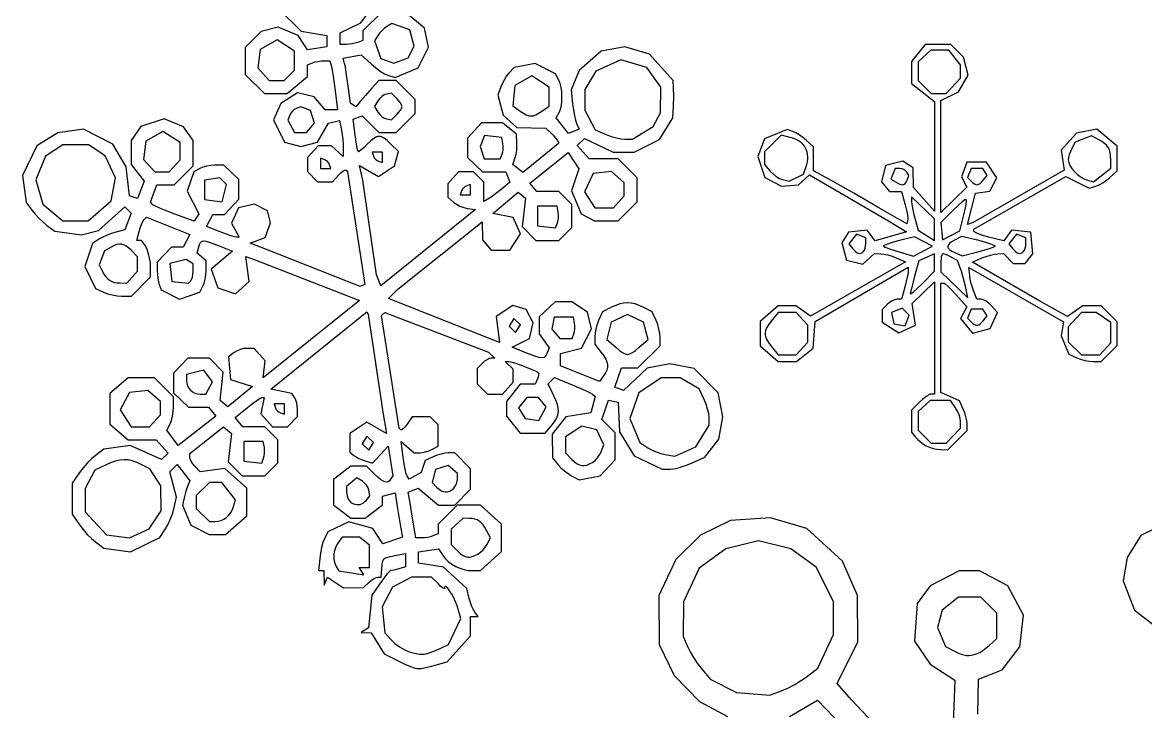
# Model space of a CAD drawing. Extents: x 0.34 to 4.42, y 1.82 to 5.69.
# Drawn here: x 0.337 to 2.184, y 3.561 to 4.694 of the extents above; entities that cross this region are included whole.
import ezdxf

# ---------------------------------------------------------------- set-up
doc = ezdxf.new("R2010")
doc.units = 0
doc.layers.add('LAYER_1', color=18, linetype='CONTINUOUS')

msp = doc.modelspace()

# ---------------------------------------------------------------- linework, layer by layer
at = {"layer": 'LAYER_1'}
for points in [[(0.7584, 4.7161), (0.7952, 4.6793), (0.8379, 4.6725), (0.8379, 4.6536), (0.8057, 4.6488), (0.7904, 4.6722), (0.7575, 4.6858), (0.7295, 4.6788), (0.7036, 4.6528), (0.7036, 4.6085), (0.735, 4.5771), (0.7726, 4.5771), (0.8057, 4.605), (0.8057, 4.6243), (0.8142, 4.6276), (0.8182, 4.6289), (0.8231, 4.6299), (0.8281, 4.6306), (0.8326, 4.6309), (0.8425, 4.6309), (0.8453, 4.6215), (0.8466, 4.6154), (0.8483, 4.6057), (0.8516, 4.5812), (0.8552, 4.5503), (0.8349, 4.5503), (0.8168, 4.5715), (0.7895, 4.5783), (0.7622, 4.5605), (0.7501, 4.5339), (0.7678, 4.4969), (0.7949, 4.49), (0.8225, 4.497), (0.8404, 4.5282), (0.8583, 4.5329), (0.8615, 4.5168), (0.8628, 4.5094), (0.8638, 4.5014), (0.8645, 4.4936), (0.8647, 4.487), (0.8647, 4.4734), (0.8451, 4.4912), (0.8234, 4.4912), (0.8057, 4.4716), (0.8057, 4.449), (0.8225, 4.4321), (0.847, 4.4321), (0.8567, 4.4429), (0.8607, 4.4469), (0.8644, 4.4497), (0.8674, 4.4512), (0.8684, 4.4513), (0.8692, 4.451), (0.8719, 4.4483), (0.9003, 4.2629), (0.8922, 4.2596), (0.7385, 4.3204), (0.7117, 4.3312), (0.7361, 4.3406), (0.745, 4.3646), (0.7399, 4.3841), (0.7187, 4.3954), (0.6925, 4.3889), (0.681, 4.3637), (0.6932, 4.3408), (0.6892, 4.3408), (0.6858, 4.3415), (0.6797, 4.3434), (0.6623, 4.3495), (0.6395, 4.3583), (0.6503, 4.3784), (0.6695, 4.3784), (0.6929, 4.4033), (0.6929, 4.4356), (0.668, 4.459), (0.6532, 4.459), (0.6467, 4.4586), (0.6399, 4.4574), (0.6336, 4.4558), (0.6286, 4.4537), (0.6188, 4.4485), (0.6077, 4.4167), (0.6269, 4.3792), (0.6194, 4.3672), (0.5877, 4.3788), (0.575, 4.3837), (0.564, 4.3882), (0.5558, 4.3919), (0.5517, 4.3943), (0.5475, 4.3982), (0.5583, 4.4268), (0.5863, 4.4268), (0.6177, 4.4582), (0.6177, 4.4996), (0.602, 4.522), (0.57, 4.5352), (0.5318, 4.5226), (0.5156, 4.4996), (0.5156, 4.4604), (0.5372, 4.433), (0.5263, 4.4044), (0.5129, 4.4088), (0.5074, 4.4564), (0.4858, 4.4939), (0.4377, 4.5187), (0.3953, 4.5122), (0.3606, 4.4908), (0.3371, 4.4421), (0.343, 4.3981), (0.3531, 4.3846), (0.3581, 4.3785), (0.3642, 4.372), (0.3707, 4.3659), (0.3768, 4.3609), (0.3903, 4.3508), (0.4344, 4.3449), (0.4622, 4.3518), (0.5054, 4.3908), (0.516, 4.3802), (0.5057, 4.3529), (0.4905, 4.3492), (0.4837, 4.3472), (0.4764, 4.3444), (0.4694, 4.3412), (0.4637, 4.338), (0.4521, 4.3305), (0.4397, 4.2929), (0.4571, 4.2564), (0.4705, 4.2503), (0.477, 4.2479), (0.4847, 4.2459), (0.4928, 4.2446), (0.5002, 4.2441), (0.5165, 4.2441), (0.5479, 4.2755), (0.5479, 4.2918), (0.5474, 4.2991), (0.5462, 4.3065), (0.5443, 4.3138), (0.5419, 4.3206), (0.5392, 4.3266), (0.5362, 4.3313), (0.5347, 4.333), (0.5332, 4.3343), (0.5317, 4.3352), (0.5303, 4.3354), (0.5252, 4.3354), (0.5289, 4.3502), (0.5306, 4.3563), (0.5327, 4.3619), (0.5348, 4.3665), (0.5367, 4.3693), (0.5409, 4.3736), (0.6121, 4.3451), (0.6012, 4.3247), (0.582, 4.3247), (0.5586, 4.2998), (0.5586, 4.2859), (0.5589, 4.2797), (0.5596, 4.2734), (0.5606, 4.2677), (0.5619, 4.2632), (0.5653, 4.2545), (0.5952, 4.239), (0.6286, 4.2506), (0.6339, 4.2605), (0.6359, 4.2655), (0.6376, 4.272), (0.6387, 4.2792), (0.6392, 4.2861), (0.6392, 4.3019), (0.6242, 4.3144), (0.6269, 4.3249), (0.6282, 4.3291), (0.6297, 4.3321), (0.6307, 4.3332), (0.6318, 4.334), (0.6331, 4.3345), (0.6347, 4.3348), (0.6387, 4.3344), (0.6442, 4.3329), (0.6608, 4.3267), (0.6827, 4.3179), (0.6474, 4.2884), (0.6582, 4.2578), (0.6872, 4.2476), (0.71, 4.2683), (0.7045, 4.3094), (0.7224, 4.3027), (0.8915, 4.2368), (0.8889, 4.2345), (0.7332, 4.1096), (0.7364, 4.1379), (0.7181, 4.1582), (0.7065, 4.1582), (0.7013, 4.1577), (0.6955, 4.1562), (0.69, 4.154), (0.6854, 4.1513), (0.6759, 4.1443), (0.6794, 4.1072), (0.7155, 4.0955), (0.6747, 4.0619), (0.662, 4.0725), (0.6673, 4.1193), (0.6445, 4.1421), (0.6088, 4.1421), (0.5854, 4.1172), (0.5854, 4.0849), (0.6103, 4.0615), (0.6432, 4.0615), (0.6553, 4.047), (0.5934, 3.9984), (0.5743, 4.0238), (0.5799, 4.0343), (0.582, 4.0397), (0.5838, 4.0466), (0.585, 4.0542), (0.5854, 4.0616), (0.5854, 4.0785), (0.554, 4.1099), (0.5109, 4.1099), (0.4807, 4.0839), (0.4807, 4.0337), (0.5109, 4.0078), (0.5569, 4.0078), (0.5766, 3.9861), (0.5659, 3.9753), (0.514, 3.9983), (0.4709, 3.9925), (0.457, 3.9822), (0.4507, 3.9768), (0.4436, 3.9697), (0.4368, 3.9619), (0.431, 3.9542), (0.4189, 3.9364), (0.4189, 3.8859), (0.431, 3.8681), (0.4368, 3.8604), (0.4436, 3.8525), (0.4507, 3.8455), (0.457, 3.8401), (0.4709, 3.8298), (0.5149, 3.8239), (0.5631, 3.8472), (0.5724, 3.8614), (0.5763, 3.8684), (0.5802, 3.877), (0.5836, 3.8862), (0.586, 3.8947), (0.5904, 3.9138), (0.5793, 3.9555), (0.5914, 3.9675), (0.6121, 3.9407), (0.6088, 3.9326), (0.6057, 3.9234), (0.6029, 3.9124), (0.6003, 3.9003), (0.6138, 3.8677), (0.644, 3.8521), (0.6712, 3.8521), (0.7061, 3.8832), (0.7061, 3.9283), (0.6699, 3.9607), (0.6291, 3.9552), (0.6207, 3.9645), (0.6174, 3.9685), (0.6148, 3.9727), (0.613, 3.9766), (0.6123, 3.9796), (0.6123, 3.9854), (0.6675, 4.0294), (0.6808, 4.0184), (0.6755, 3.9715), (0.6982, 3.9487), (0.7358, 3.9487), (0.7573, 3.9702), (0.7573, 4.0078), (0.7358, 4.0293), (0.6996, 4.0293), (0.6871, 4.0443), (0.7073, 4.061), (0.7154, 4.0674), (0.7226, 4.0727), (0.728, 4.0763), (0.7309, 4.0776), (0.7344, 4.0776), (0.7291, 4.0504), (0.7482, 4.0293), (0.7727, 4.0293), (0.7896, 4.0462), (0.7895, 4.0579), (0.7891, 4.063), (0.7881, 4.0683), (0.7866, 4.0731), (0.7848, 4.0768), (0.7802, 4.0841), (0.7454, 4.0912), (0.9034, 4.218), (0.9058, 4.2146), (0.9297, 4.0535), (0.9358, 4.0183), (0.9037, 4.0368), (0.8755, 4.0183), (0.8755, 3.9876), (0.8822, 3.9823), (0.8858, 3.9799), (0.8905, 3.9774), (0.8957, 3.9751), (0.9009, 3.9732), (0.913, 3.9695), (0.9387, 3.9973), (0.946, 3.9488), (0.9426, 3.9434), (0.9406, 3.9407), (0.9383, 3.939), (0.9358, 3.9384), (0.9329, 3.9388), (0.9296, 3.9403), (0.9258, 3.9429), (0.9213, 3.9466), (0.9163, 3.9514), (0.9028, 3.9648), (0.8769, 3.9648), (0.8486, 3.9426), (0.8486, 3.9012), (0.8769, 3.8789), (0.9009, 3.8789), (0.9292, 3.9012), (0.9292, 3.9153), (0.9499, 3.9207), (0.9533, 3.8984), (0.9593, 3.8621), (0.962, 3.8479), (0.9299, 3.8367), (0.9132, 3.8623), (0.8737, 3.8732), (0.8394, 3.8569), (0.8336, 3.8451), (0.8312, 3.8389), (0.829, 3.8308), (0.8271, 3.8219), (0.8259, 3.8131), (0.8239, 3.793), (0.8325, 3.793), (0.8334, 3.7688), (0.8387, 3.7819), (0.8653, 3.7645), (0.8981, 3.7654), (0.9073, 3.7738), (0.9113, 3.7771), (0.9154, 3.7798), (0.919, 3.7816), (0.9217, 3.7822), (0.9269, 3.7822), (0.928, 3.7966), (0.9285, 3.8024), (0.9291, 3.8067), (0.9301, 3.8099), (0.9316, 3.8122), (0.9341, 3.8139), (0.9378, 3.8152), (0.9497, 3.8178), (0.9668, 3.8212), (0.9668, 3.7991), (0.9561, 3.796), (0.9477, 3.7939), (0.9426, 3.793), (0.9418, 3.7926), (0.9405, 3.7914), (0.9365, 3.7871), (0.9314, 3.7806), (0.9257, 3.7728), (0.9114, 3.7527), (0.9062, 3.699), (0.8943, 3.6911), (0.9104, 3.6905), (0.9319, 3.656), (0.9558, 3.6439), (0.9658, 3.6392), (0.9752, 3.6354), (0.983, 3.6328), (0.9859, 3.6321), (0.9881, 3.6319), (0.9928, 3.6323), (0.9997, 3.6335), (1.0077, 3.6352), (1.016, 3.6373), (1.0356, 3.6428), (1.0742, 3.6856), (1.0742, 3.7178), (1.0863, 3.7178), (1.081, 3.7245), (1.0786, 3.7284), (1.0761, 3.734), (1.0738, 3.7405), (1.0718, 3.7473), (1.068, 3.7634), (1.0298, 3.7984), (0.9883, 3.8051), (0.9883, 3.824), (1.0214, 3.8288), (1.0291, 3.8171), (1.033, 3.8121), (1.0378, 3.8075), (1.0434, 3.8034), (1.0496, 3.7999), (1.0562, 3.797), (1.0631, 3.7948), (1.0701, 3.7934), (1.0771, 3.793), (1.0902, 3.793), (1.125, 3.8241), (1.125, 3.8693), (1.0902, 3.9004), (1.0519, 3.9004), (1.0205, 3.869), (1.0205, 3.8532), (1.012, 3.8499), (1.0079, 3.8487), (1.0031, 3.8476), (0.9982, 3.8469), (0.9937, 3.8467), (0.9839, 3.8467), (0.9804, 3.8695), (0.9741, 3.9071), (0.9713, 3.9219), (0.9881, 3.9283), (1.0213, 3.9004), (1.0479, 3.9004), (1.0742, 3.9268), (1.0742, 3.96), (1.0479, 3.9863), (1.0371, 3.9863), (1.0319, 3.9858), (1.0255, 3.9845), (1.0189, 3.9825), (1.0128, 3.9801), (0.9992, 3.974), (0.9929, 3.9541), (0.9728, 3.9433), (0.9698, 3.9483), (0.9683, 3.9522), (0.9666, 3.9594), (0.9648, 3.9687), (0.9633, 3.9792), (0.9598, 4.0051), (0.9811, 3.9863), (0.9904, 3.9863), (0.9948, 3.9868), (1, 3.988), (1.0053, 3.9897), (1.0101, 3.9919), (1.0205, 3.9974), (1.0205, 4.0325), (1.0076, 4.0454), (0.9781, 4.0454), (0.9699, 4.0336), (0.9665, 4.0293), (0.9633, 4.0261), (0.9607, 4.0244), (0.9598, 4.0242), (0.9591, 4.0245), (0.9565, 4.0271), (0.9278, 4.2123), (0.9329, 4.2174), (1.1038, 4.1519), (1.114, 4.1421), (1.1079, 4.1421), (1.1049, 4.1414), (1.1011, 4.1396), (1.0972, 4.1369), (1.0934, 4.1336), (1.085, 4.1252), (1.085, 4.0999), (1.1018, 4.083), (1.1263, 4.083), (1.144, 4.1027), (1.144, 4.1238), (1.1312, 4.1367), (1.1369, 4.1367), (1.1404, 4.1361), (1.1462, 4.1343), (1.1619, 4.1287), (1.1773, 4.1224), (1.1829, 4.1199), (1.1858, 4.1181), (1.1861, 4.1169), (1.1858, 4.1146), (1.1851, 4.1115), (1.1839, 4.1079), (1.1805, 4.0991), (1.1556, 4.0991), (1.1333, 4.0708), (1.1333, 4.0469), (1.1556, 4.0186), (1.197, 4.0186), (1.2081, 4.0327), (1.2125, 4.0387), (1.2157, 4.0441), (1.2178, 4.0492), (1.2186, 4.0543), (1.2183, 4.0597), (1.2168, 4.0658), (1.2142, 4.0728), (1.2104, 4.0812), (1.2016, 4.0997), (1.2119, 4.1101), (1.2411, 4.0983), (1.263, 4.0889), (1.2706, 4.0852), (1.2746, 4.0829), (1.2789, 4.0792), (1.2721, 4.052), (1.2308, 4.0454), (1.2085, 4.0171), (1.2087, 3.9783), (1.218, 3.9668), (1.2226, 3.9619), (1.2283, 3.9568), (1.2343, 3.9523), (1.2399, 3.9489), (1.2526, 3.9424), (1.2873, 3.9489), (1.312, 3.9752), (1.312, 4.0195), (1.2901, 4.0414), (1.301, 4.0728), (1.317, 4.0696), (1.3189, 4.0209), (1.3432, 3.9817), (1.3891, 3.9595), (1.4022, 3.9596), (1.409, 3.9604), (1.4179, 3.9626), (1.4277, 3.9658), (1.4372, 3.9697), (1.4591, 3.9796), (1.4821, 4.0089), (1.489, 4.0454), (1.4815, 4.0852), (1.4416, 4.1251), (1.4019, 4.1325), (1.3646, 4.1255), (1.3258, 4.089), (1.3114, 4.0946), (1.3223, 4.126), (1.3492, 4.126), (1.3857, 4.1625), (1.3857, 4.1762), (1.3852, 4.1826), (1.3839, 4.19), (1.3818, 4.1975), (1.3793, 4.204), (1.3729, 4.2181), (1.3581, 4.2257), (1.3513, 4.2289), (1.3447, 4.2312), (1.3383, 4.2326), (1.332, 4.233), (1.3257, 4.2326), (1.3194, 4.2312), (1.3128, 4.2289), (1.306, 4.2257), (1.2912, 4.2181), (1.2847, 4.204), (1.2822, 4.1976), (1.2802, 4.1904), (1.2788, 4.1834), (1.2783, 4.1775), (1.2783, 4.165), (1.2891, 4.1514), (1.2932, 4.1457), (1.2963, 4.1405), (1.2983, 4.1358), (1.2993, 4.1312), (1.2992, 4.1268), (1.2981, 4.1224), (1.296, 4.1179), (1.2928, 4.1131), (1.2859, 4.1036), (1.2219, 4.1293), (1.2219, 4.1495), (1.2567, 4.1585), (1.2732, 4.1903), (1.2663, 4.2179), (1.2406, 4.2347), (1.2133, 4.2347), (1.187, 4.21), (1.187, 4.1821), (1.2031, 4.1591), (1.1999, 4.1506), (1.1983, 4.1471), (1.1966, 4.1446), (1.1955, 4.1437), (1.1943, 4.1431), (1.1912, 4.1427), (1.187, 4.1432), (1.1815, 4.1448), (1.165, 4.151), (1.1427, 4.1599), (1.1708, 4.1746), (1.1772, 4.2002), (1.1655, 4.2219), (1.1435, 4.2289), (1.1159, 4.2108), (1.1216, 4.1681), (1.1038, 4.1749), (0.9389, 4.24), (0.9543, 4.2554), (1.093, 4.3664), (1.0934, 4.3366), (1.1078, 4.3193), (1.1384, 4.3193), (1.1563, 4.3466), (1.1442, 4.3733), (1.1105, 4.38), (1.1521, 4.415), (1.1642, 4.4051), (1.1589, 4.3582), (1.1816, 4.3354), (1.2192, 4.3354), (1.2407, 4.3569), (1.2407, 4.3945), (1.2192, 4.416), (1.183, 4.416), (1.1716, 4.4297), (1.2344, 4.48), (1.2521, 4.453), (1.2402, 4.4169), (1.2559, 4.3793), (1.2776, 4.3677), (1.3167, 4.3677), (1.3481, 4.3991), (1.3481, 4.4383), (1.3167, 4.4697), (1.2692, 4.4697), (1.2496, 4.4915), (1.2614, 4.5033), (1.3086, 4.4805), (1.3432, 4.4805), (1.3847, 4.5016), (1.4066, 4.5372), (1.4077, 4.5558), (1.4082, 4.5725), (1.408, 4.5865), (1.4072, 4.5986), (1.3684, 4.6415), (1.3277, 4.6537), (1.2888, 4.6464), (1.2528, 4.6148), (1.2396, 4.583), (1.2419, 4.5599), (1.2432, 4.5502), (1.2448, 4.5409), (1.2466, 4.533), (1.2484, 4.5275), (1.2526, 4.5182), (1.2353, 4.5115), (1.2149, 4.5368), (1.2197, 4.5459), (1.2219, 4.5511), (1.2234, 4.5575), (1.2242, 4.5646), (1.2244, 4.5722), (1.224, 4.5797), (1.223, 4.587), (1.2213, 4.5935), (1.2191, 4.5989), (1.2135, 4.6093), (1.1803, 4.6264), (1.1455, 4.6199), (1.1371, 4.6106), (1.1334, 4.6059), (1.1297, 4.6001), (1.1263, 4.5938), (1.1238, 4.5879), (1.1188, 4.5745), (1.1278, 4.5414), (1.1502, 4.521), (1.1981, 4.5201), (1.2097, 4.5085), (1.214, 4.5039), (1.2172, 4.4998), (1.2189, 4.4967), (1.2192, 4.4957), (1.2189, 4.4951), (1.1883, 4.4702), (1.16, 4.4471), (1.1438, 4.4605), (1.1475, 4.4718), (1.1489, 4.4773), (1.1499, 4.4838), (1.1504, 4.4905), (1.1504, 4.4966), (1.1495, 4.51), (1.1267, 4.5288), (1.0922, 4.5288), (1.0688, 4.5039), (1.0688, 4.4716), (1.0937, 4.4482), (1.1322, 4.4482), (1.1387, 4.4312), (1.1266, 4.4208), (1.1153, 4.4119), (1.1097, 4.4079), (1.1051, 4.405), (1.0957, 4.3995), (1.0957, 4.4314), (1.0788, 4.4482), (1.0544, 4.4482), (1.0366, 4.4286), (1.0366, 4.4069), (1.046, 4.3985), (1.0507, 4.3951), (1.0566, 4.3921), (1.0629, 4.3897), (1.0688, 4.3883), (1.0823, 4.3865), (0.9265, 4.2609), (0.9192, 4.2791), (0.8967, 4.4348), (0.8915, 4.4585), (0.9225, 4.4408), (0.9492, 4.4583), (0.9554, 4.4817), (0.9425, 4.4945), (0.9369, 4.4998), (0.9321, 4.5036), (0.9299, 4.5049), (0.9278, 4.5058), (0.9257, 4.5063), (0.9237, 4.5065), (0.9216, 4.5062), (0.9195, 4.5056), (0.9151, 4.5032), (0.9101, 4.4992), (0.9042, 4.4936), (0.8988, 4.4884), (0.8941, 4.4843), (0.8907, 4.4819), (0.8897, 4.4814), (0.8891, 4.4815), (0.8883, 4.4842), (0.8872, 4.4902), (0.8844, 4.5089), (0.881, 4.5346), (0.8958, 4.5402), (0.9233, 4.5127), (0.9515, 4.5127), (0.9829, 4.5441), (0.9829, 4.5672), (0.9515, 4.5986), (0.9233, 4.5986), (0.9115, 4.5857), (0.9011, 4.574), (0.8926, 4.5641), (0.8856, 4.5554), (0.8765, 4.561), (0.8729, 4.5892), (0.8697, 4.6117), (0.8681, 4.6206), (0.8669, 4.6262), (0.8644, 4.6349), (0.8943, 4.6408), (0.9104, 4.6257), (0.9176, 4.6195), (0.9252, 4.614), (0.9324, 4.6096), (0.9355, 4.6081), (0.9382, 4.607), (0.9499, 4.6035), (0.9876, 4.6193), (1.0051, 4.6531), (0.9982, 4.6843), (0.966, 4.7114)], [(0.9284, 4.7114), (0.897, 4.68), (0.897, 4.6642), (0.8885, 4.661), (0.8844, 4.6597), (0.8795, 4.6587), (0.8743, 4.658), (0.8697, 4.6577), (0.8594, 4.6577), (0.8596, 4.6765), (0.8936, 4.6933), (0.9143, 4.721)], [(1.8606, 3.4109), (1.7005, 3.5805), (1.6769, 3.6072), (1.711, 3.6759), (1.7105, 3.7521), (1.6857, 3.8087), (1.6272, 3.8622), (1.5675, 3.8795), (1.5018, 3.8753), (1.4524, 3.8513), (1.4117, 3.8112), (1.3836, 3.7521), (1.3844, 3.6716), (1.4089, 3.6207), (1.4503, 3.578), (1.4964, 3.5534)], [(2.2249, 3.8743), (2.1763, 3.8507), (2.1538, 3.8143), (2.1476, 3.7762), (2.1661, 3.7278), (2.2038, 3.699)], [(1.9083, 3.557), (1.9093, 3.6143), (1.9485, 3.6297), (1.9775, 3.6677), (1.9834, 3.7199), (1.9578, 3.7677), (1.911, 3.7924), (1.8774, 3.7924), (1.83, 3.7682), (1.8086, 3.7388), (1.8043, 3.6769), (1.8298, 3.6393), (1.8706, 3.6128), (1.863, 3.4137)], [(1.5985, 3.5534), (1.6449, 3.58), (1.7114, 3.5104)]]:
    msp.add_lwpolyline(points, dxfattribs=at)
for points in [[(0.948, 4.6269), (0.9715, 4.6356), (0.9812, 4.655), (0.9744, 4.6818), (0.9447, 4.6922), (0.936, 4.6867), (0.9322, 4.6839), (0.9282, 4.6802), (0.9245, 4.6762), (0.9217, 4.6724), (0.9162, 4.6637), (0.9265, 4.6347)], [(0.7673, 4.5986), (0.7842, 4.6155), (0.7842, 4.6467), (0.7561, 4.6651), (0.7278, 4.6493), (0.7243, 4.6192), (0.7429, 4.5986)], [(1.8235, 3.9979), (1.8286, 3.9956), (1.8347, 3.9937), (1.841, 3.9924), (1.8467, 3.9919), (1.8592, 3.9917), (1.8906, 4.0231), (1.8906, 4.034), (1.8901, 4.0393), (1.8888, 4.0457), (1.8868, 4.0524), (1.8844, 4.0585), (1.8782, 4.0721), (1.8477, 4.0856), (1.8477, 4.2656), (1.8515, 4.2656), (1.8527, 4.2652), (1.8544, 4.2641), (1.8594, 4.2599), (1.8658, 4.2537), (1.8728, 4.2461), (1.8902, 4.2265), (1.88, 4.2075), (1.8996, 4.1834), (1.9286, 4.1907), (1.9407, 4.2172), (1.9309, 4.228), (1.9266, 4.2322), (1.9219, 4.2356), (1.9175, 4.2379), (1.9155, 4.2385), (1.9138, 4.2388), (1.9065, 4.2388), (1.9015, 4.2519), (1.8994, 4.258), (1.8975, 4.265), (1.8959, 4.272), (1.8949, 4.2781), (1.8933, 4.2913), (2.0491, 4.2017), (2.0455, 4.1786), (2.0579, 4.1489), (2.0712, 4.1428), (2.0774, 4.1404), (2.0845, 4.1385), (2.0916, 4.1372), (2.0979, 4.1367), (2.1113, 4.1367), (2.1377, 4.1631), (2.1377, 4.2017), (2.1113, 4.228), (2.081, 4.228), (2.056, 4.2105), (2.0115, 4.235), (1.8994, 4.3), (1.9151, 4.3067), (1.922, 4.3094), (1.9291, 4.3116), (1.9356, 4.3131), (1.9407, 4.3137), (1.9505, 4.314), (1.9666, 4.2979), (1.986, 4.2979), (1.9988, 4.3133), (1.9954, 4.3489), (1.9637, 4.3525), (1.9509, 4.335), (1.9261, 4.3412), (1.9165, 4.3439), (1.9087, 4.3466), (1.9034, 4.349), (1.902, 4.35), (1.9015, 4.3509), (1.9017, 4.3542), (2.0533, 4.4409), (2.0916, 4.4214), (2.1026, 4.4247), (2.1078, 4.4268), (2.1139, 4.4303), (2.1201, 4.4345), (2.1256, 4.4391), (2.1377, 4.4501), (2.1377, 4.4903), (2.104, 4.5186), (2.0706, 4.5119), (2.0453, 4.484), (2.0505, 4.4509), (1.9007, 4.365), (1.8916, 4.3617), (1.9047, 4.4133), (1.9282, 4.4168), (1.9397, 4.4382), (1.9226, 4.4644), (1.8903, 4.4644), (1.8812, 4.4402), (1.8901, 4.4231), (1.8477, 4.3816), (1.8477, 4.5658), (1.8768, 4.5798), (1.8923, 4.6074), (1.885, 4.6365), (1.8638, 4.6577), (1.8216, 4.6577), (1.7993, 4.6294), (1.7993, 4.5937), (1.8369, 4.5637), (1.8369, 4.3834), (1.8027, 4.4224), (1.802, 4.4551), (1.7849, 4.4659), (1.7565, 4.4588), (1.7498, 4.432), (1.763, 4.416), (1.7828, 4.416), (1.7887, 4.3941), (1.7908, 4.3853), (1.7924, 4.3773), (1.7931, 4.3711), (1.7929, 4.3676), (1.7913, 4.3629), (1.7456, 4.3893), (1.7043, 4.413), (1.6691, 4.4327), (1.6382, 4.4497), (1.6382, 4.4893), (1.6261, 4.5002), (1.6206, 4.5047), (1.6147, 4.5089), (1.609, 4.5123), (1.6043, 4.5145), (1.5946, 4.518), (1.5575, 4.5025), (1.5466, 4.4736), (1.5579, 4.4392), (1.5853, 4.4245), (1.6132, 4.4268), (1.6314, 4.4433), (1.7644, 4.3664), (1.7908, 4.3499), (1.7392, 4.3348), (1.7263, 4.3525), (1.6957, 4.3489), (1.6849, 4.3317), (1.6921, 4.3034), (1.7192, 4.2966), (1.7384, 4.314), (1.7487, 4.3137), (1.7539, 4.3131), (1.7604, 4.3117), (1.7675, 4.3095), (1.7741, 4.307), (1.7892, 4.3005), (1.6333, 4.211), (1.6089, 4.228), (1.5797, 4.228), (1.5501, 4.2026), (1.5501, 4.1622), (1.5797, 4.1367), (1.6099, 4.1367), (1.6376, 4.1585), (1.6409, 4.2021), (1.7939, 4.2915), (1.7939, 4.2853), (1.7935, 4.2813), (1.7923, 4.275), (1.7883, 4.2589), (1.7827, 4.2388), (1.7753, 4.2388), (1.7717, 4.2381), (1.7676, 4.2363), (1.7633, 4.2336), (1.7594, 4.2303), (1.751, 4.2219), (1.751, 4.2014), (1.7783, 4.1835), (1.806, 4.1962), (1.8002, 4.2321), (1.8369, 4.2677), (1.8369, 4.083), (1.8313, 4.083), (1.8299, 4.0827), (1.8281, 4.082), (1.8235, 4.0791), (1.8181, 4.0749), (1.8125, 4.0698), (1.7993, 4.0566), (1.7993, 4.0206), (1.806, 4.0122), (1.8095, 4.0085), (1.8139, 4.0045), (1.8188, 4.0008)], [(1.8565, 4.5771), (1.8799, 4.602), (1.8799, 4.6243), (1.8604, 4.6483), (1.8312, 4.6483), (1.8101, 4.6292), (1.8101, 4.5986), (1.8315, 4.5771)], [(1.3401, 4.502), (1.3743, 4.5229), (1.3864, 4.5455), (1.387, 4.5872), (1.3637, 4.6198), (1.3214, 4.6325), (1.2802, 4.6139), (1.2622, 4.5835), (1.2622, 4.5498), (1.279, 4.5172), (1.2973, 4.5096), (1.3054, 4.5066), (1.3138, 4.5042), (1.3216, 4.5026), (1.3278, 4.502)], [(1.1912, 4.5479), (1.2031, 4.5563), (1.2031, 4.5876), (1.175, 4.6061), (1.1467, 4.5902), (1.1434, 4.5567), (1.1557, 4.5481), (1.161, 4.5446), (1.1656, 4.5421), (1.1697, 4.5406), (1.1735, 4.5401), (1.1774, 4.5405), (1.1815, 4.542), (1.186, 4.5445)], [(0.944, 4.5336), (0.9527, 4.5424), (0.9561, 4.5461), (0.9589, 4.5499), (0.9607, 4.5532), (0.9614, 4.5557), (0.9607, 4.5581), (0.9589, 4.5615), (0.9561, 4.5652), (0.9527, 4.569), (0.944, 4.5777), (0.9358, 4.5761), (0.9322, 4.5747), (0.9283, 4.5722), (0.9247, 4.5688), (0.9217, 4.5651), (0.9158, 4.5557), (0.9217, 4.5463), (0.9247, 4.5425), (0.9283, 4.5392), (0.9322, 4.5366), (0.9358, 4.5353)], [(0.8043, 4.5127), (0.8173, 4.5283), (0.8106, 4.5493), (0.7949, 4.5553), (0.7873, 4.5524), (0.7841, 4.5506), (0.781, 4.548), (0.7784, 4.5448), (0.7766, 4.5414), (0.7735, 4.5334), (0.7846, 4.5127)], [(0.5784, 4.4482), (0.5962, 4.4679), (0.5962, 4.4963), (0.5681, 4.5147), (0.5398, 4.4989), (0.5363, 4.4688), (0.5549, 4.4482)], [(1.1229, 4.4697), (1.1259, 4.4775), (1.1269, 4.4812), (1.1274, 4.4858), (1.1275, 4.4905), (1.127, 4.4949), (1.1252, 4.5046), (1.0971, 4.5079), (1.0901, 4.4897), (1.0964, 4.4697)], [(1.5979, 4.433), (1.6218, 4.4444), (1.6257, 4.4557), (1.627, 4.4603), (1.628, 4.4647), (1.6285, 4.469), (1.6287, 4.473), (1.6284, 4.4769), (1.6277, 4.4806), (1.6266, 4.4841), (1.6251, 4.4873), (1.6233, 4.4903), (1.621, 4.4932), (1.6184, 4.4957), (1.6153, 4.4981), (1.6119, 4.5001), (1.6082, 4.502), (1.604, 4.5035), (1.5995, 4.5048), (1.585, 4.5084), (1.5576, 4.481), (1.5576, 4.4602), (1.567, 4.4493), (1.5715, 4.4449), (1.5768, 4.4408), (1.5822, 4.4376), (1.5872, 4.4357)], [(2.0984, 4.4319), (2.127, 4.4544), (2.1269, 4.4688), (2.1266, 4.4748), (2.1259, 4.48), (2.1247, 4.4845), (2.1228, 4.4884), (2.1202, 4.4919), (2.1167, 4.4951), (2.1124, 4.4981), (2.1072, 4.5011), (2.0954, 4.5073), (2.0685, 4.4971), (2.0628, 4.4865), (2.0606, 4.4817), (2.0588, 4.4766), (2.0576, 4.4719), (2.0571, 4.468), (2.0573, 4.4659), (2.0579, 4.4636), (2.0599, 4.4588), (2.0631, 4.4539), (2.0671, 4.449), (2.0717, 4.4444), (2.0768, 4.4404), (2.082, 4.4373), (2.0872, 4.4352)], [(0.4454, 4.3677), (0.4831, 4.4007), (0.4902, 4.4387), (0.4731, 4.4746), (0.4455, 4.4927), (0.4032, 4.4927), (0.3751, 4.4743), (0.3588, 4.4353), (0.3708, 4.3953), (0.4037, 4.3677)], [(0.8442, 4.4536), (0.842, 4.46), (0.8407, 4.4626), (0.8387, 4.4651), (0.8362, 4.4672), (0.8335, 4.4685), (0.8271, 4.4706), (0.8271, 4.4536)], [(0.9292, 4.4635), (0.9292, 4.4805), (0.9122, 4.4805), (0.9143, 4.4741), (0.9156, 4.4714), (0.9177, 4.469), (0.9202, 4.4669), (0.9228, 4.4656)], [(1.7919, 4.4346), (1.7949, 4.4424), (1.7914, 4.448), (1.7894, 4.4502), (1.7866, 4.452), (1.7834, 4.4532), (1.78, 4.4536), (1.7721, 4.4536), (1.7655, 4.4364), (1.773, 4.4317), (1.7768, 4.4295), (1.78, 4.428), (1.7828, 4.4273), (1.7852, 4.4272), (1.7872, 4.4279), (1.789, 4.4294), (1.7905, 4.4316)], [(1.9173, 4.4346), (1.9238, 4.4424), (1.9168, 4.4536), (1.8971, 4.4536), (1.8915, 4.4388), (1.8975, 4.4328), (1.9003, 4.4302), (1.9028, 4.4284), (1.9052, 4.4274), (1.9075, 4.4272), (1.9097, 4.4278), (1.912, 4.4292), (1.9145, 4.4315)], [(0.6656, 4.3992), (0.6727, 4.4275), (0.6619, 4.4384), (0.6365, 4.4348), (0.6365, 4.4026)], [(1.3089, 4.3892), (1.3267, 4.4088), (1.3267, 4.4305), (1.3061, 4.449), (1.2757, 4.4456), (1.2613, 4.4154), (1.2786, 4.3892)], [(1.0742, 4.4106), (1.0742, 4.4277), (1.0678, 4.4255), (1.0652, 4.4242), (1.0627, 4.4222), (1.0607, 4.4197), (1.0593, 4.417), (1.0572, 4.4106)], [(1.8369, 4.3352), (1.8369, 4.3709), (1.7993, 4.4074), (1.7993, 4.3996), (1.7998, 4.3951), (1.801, 4.3884), (1.8027, 4.3805), (1.8048, 4.3723), (1.8103, 4.3527)], [(1.8503, 4.3363), (1.8785, 4.3512), (1.8846, 4.3752), (1.8874, 4.3865), (1.8891, 4.3947), (1.8897, 4.4), (1.8895, 4.4015), (1.889, 4.4024), (1.888, 4.4026), (1.8867, 4.4021), (1.8827, 4.3992), (1.8689, 4.3862), (1.8472, 4.365)], [(1.2139, 4.3562), (1.217, 4.3643), (1.2181, 4.3682), (1.2187, 4.3729), (1.2188, 4.3777), (1.2183, 4.3821), (1.2164, 4.3918), (1.1843, 4.3918), (1.1843, 4.3596)], [(1.7205, 4.3175), (1.7219, 4.3197), (1.7231, 4.3228), (1.7238, 4.3265), (1.7241, 4.3304), (1.7241, 4.3397), (1.7088, 4.3456), (1.696, 4.3301), (1.7026, 4.322), (1.7053, 4.3191), (1.7077, 4.3168), (1.71, 4.3153), (1.7122, 4.3144), (1.7144, 4.3142), (1.7164, 4.3147), (1.7185, 4.3158)], [(1.8024, 4.3098), (1.8335, 4.3261), (1.8039, 4.3416), (1.7775, 4.3348), (1.7674, 4.3321), (1.7595, 4.3295), (1.7545, 4.3274), (1.7534, 4.3266), (1.7532, 4.326), (1.7559, 4.3247), (1.7616, 4.3225), (1.7789, 4.3169)], [(1.8826, 4.3103), (1.9085, 4.3171), (1.9275, 4.3225), (1.9338, 4.3247), (1.9368, 4.3261), (1.9366, 4.3267), (1.9354, 4.3275), (1.9299, 4.3297), (1.9213, 4.3324), (1.9103, 4.3352), (1.8816, 4.3421), (1.87, 4.3359), (1.8652, 4.333), (1.8617, 4.3304), (1.8596, 4.3278), (1.8592, 4.3266), (1.859, 4.3254), (1.8592, 4.3242), (1.8598, 4.323), (1.8619, 4.3206), (1.8655, 4.3182), (1.8705, 4.3157)], [(1.9837, 4.3175), (1.9851, 4.3197), (1.9863, 4.3228), (1.987, 4.3265), (1.9873, 4.3304), (1.9873, 4.3397), (1.972, 4.3456), (1.9591, 4.3301), (1.9658, 4.322), (1.9685, 4.3191), (1.9709, 4.3168), (1.9732, 4.3153), (1.9754, 4.3144), (1.9775, 4.3142), (1.9796, 4.3147), (1.9817, 4.3158)], [(0.5086, 4.2656), (0.5264, 4.2853), (0.5264, 4.3086), (0.5156, 4.3193), (0.5113, 4.3234), (0.5074, 4.3264), (0.5038, 4.3284), (0.5002, 4.3295), (0.4965, 4.3295), (0.4925, 4.3287), (0.488, 4.327), (0.4827, 4.3244), (0.4721, 4.3186), (0.4632, 4.2952), (0.4687, 4.2844), (0.4714, 4.2797), (0.4742, 4.2757), (0.4772, 4.2725), (0.4804, 4.27), (0.484, 4.2681), (0.4879, 4.2667), (0.4924, 4.266), (0.4973, 4.2657)], [(0.61, 4.2651), (0.6138, 4.269), (0.6153, 4.2714), (0.6166, 4.2753), (0.6174, 4.28), (0.6177, 4.285), (0.6177, 4.2972), (0.6063, 4.3042), (0.5794, 4.2975), (0.5828, 4.2683)], [(1.8168, 4.2645), (1.8369, 4.2849), (1.8369, 4.3137), (1.8111, 4.302), (1.8044, 4.2771), (1.7996, 4.2583), (1.7972, 4.2482), (1.7975, 4.2478), (1.7986, 4.2482), (1.8027, 4.2513), (1.809, 4.2569)], [(1.8918, 4.2415), (1.8878, 4.2603), (1.8837, 4.277), (1.8815, 4.2848), (1.8795, 4.2908), (1.875, 4.3026), (1.8644, 4.3083), (1.8593, 4.3109), (1.8553, 4.3126), (1.8524, 4.3133), (1.8512, 4.3133), (1.8503, 4.3129), (1.8495, 4.3123), (1.8489, 4.3114), (1.8481, 4.3086), (1.8477, 4.2989), (1.8477, 4.2839)], [(1.3513, 4.16), (1.3659, 4.1725), (1.3586, 4.2015), (1.332, 4.2136), (1.3055, 4.2015), (1.2982, 4.1725), (1.3127, 4.16), (1.3188, 4.1549), (1.3238, 4.1512), (1.3281, 4.1491), (1.3301, 4.1485), (1.332, 4.1483), (1.334, 4.1485), (1.336, 4.1491), (1.3402, 4.1512), (1.3452, 4.1549)], [(1.6097, 4.1475), (1.6288, 4.1686), (1.6288, 4.1962), (1.6097, 4.2173), (1.5799, 4.2173), (1.5687, 4.2031), (1.5642, 4.197), (1.5609, 4.1917), (1.559, 4.1869), (1.5585, 4.1846), (1.5583, 4.1824), (1.5585, 4.1801), (1.559, 4.1779), (1.5609, 4.1731), (1.5642, 4.1678), (1.5687, 4.1616), (1.5799, 4.1475)], [(1.7886, 4.195), (1.7954, 4.2126), (1.7839, 4.2241), (1.7663, 4.2173), (1.7699, 4.1986)], [(1.9173, 4.2036), (1.9238, 4.2114), (1.9168, 4.2227), (1.8971, 4.2227), (1.8915, 4.2079), (1.8975, 4.2018), (1.9003, 4.1992), (1.9028, 4.1974), (1.9052, 4.1964), (1.9075, 4.1962), (1.9097, 4.1968), (1.912, 4.1983), (1.9145, 4.2005)], [(2.1092, 4.1475), (2.127, 4.1671), (2.127, 4.2006), (2.1031, 4.2173), (2.079, 4.2173), (2.0571, 4.1938), (2.0571, 4.1689), (2.0786, 4.1475)], [(1.1482, 4.1841), (1.156, 4.1967), (1.1453, 4.2075), (1.1375, 4.1949)], [(1.2411, 4.1743), (1.244, 4.1821), (1.245, 4.1858), (1.2456, 4.1904), (1.2456, 4.1951), (1.2451, 4.1995), (1.2433, 4.2092), (1.2113, 4.2092), (1.2076, 4.1899), (1.2206, 4.1743)], [(0.6388, 4.083), (0.6495, 4.103), (0.6355, 4.1222), (0.6069, 4.115), (0.6069, 4.1055), (0.6074, 4.101), (0.6087, 4.0968), (0.6108, 4.093), (0.6136, 4.0897), (0.6169, 4.0869), (0.6207, 4.0848), (0.6248, 4.0835), (0.6293, 4.083)], [(1.4099, 3.981), (1.4446, 3.9965), (1.4663, 4.032), (1.4663, 4.0446), (1.4657, 4.0509), (1.4639, 4.0585), (1.4613, 4.0667), (1.4582, 4.0744), (1.45, 4.0915), (1.419, 4.1099), (1.3873, 4.1099), (1.3508, 4.0853), (1.3361, 4.0427), (1.3526, 4.0033), (1.3654, 3.9949), (1.3717, 3.9914), (1.3791, 3.9881), (1.3869, 3.9855), (1.3941, 3.9837)], [(0.5462, 4.0293), (0.564, 4.0489), (0.564, 4.0706), (0.5434, 4.0892), (0.5133, 4.0857), (0.4975, 4.0574), (0.5159, 4.0293)], [(0.7681, 4.0499), (0.7681, 4.0669), (0.7511, 4.0669), (0.7532, 4.0605), (0.7545, 4.0579), (0.7566, 4.0554), (0.759, 4.0533), (0.7617, 4.052)], [(1.1863, 4.0394), (1.1985, 4.0622), (1.1857, 4.0776), (1.1668, 4.0776), (1.1527, 4.0606), (1.1639, 4.0427)], [(1.8565, 4.0024), (1.8799, 4.0273), (1.8799, 4.0378), (1.8792, 4.0429), (1.8774, 4.0488), (1.8748, 4.0549), (1.8715, 4.0603), (1.8632, 4.0723), (1.8297, 4.0723), (1.8101, 4.0545), (1.8101, 4.0239), (1.8315, 4.0024)], [(1.2746, 3.9708), (1.2788, 3.974), (1.2828, 3.9783), (1.2862, 3.9832), (1.2887, 3.9881), (1.293, 3.9998), (1.2818, 4.0242), (1.2568, 4.0305), (1.23, 4.0129), (1.23, 3.9863), (1.2407, 3.9756), (1.245, 3.9716), (1.2491, 3.9686), (1.253, 3.9666), (1.2568, 3.9656), (1.2608, 3.9655), (1.265, 3.9664), (1.2696, 3.9682)], [(0.9065, 3.9908), (0.9143, 4.0034), (0.9036, 4.0141), (0.8958, 4.0015)], [(0.7305, 3.9695), (0.7336, 3.9776), (0.7347, 3.9815), (0.7353, 3.9862), (0.7354, 3.991), (0.7349, 3.9954), (0.733, 4.0051), (0.7009, 4.0051), (0.7009, 3.9729)], [(0.5129, 3.8466), (0.5457, 3.8614), (0.5652, 3.8912), (0.5646, 3.932), (0.5463, 3.96), (0.5312, 3.9678), (0.5241, 3.9711), (0.5173, 3.9734), (0.5107, 3.9748), (0.5041, 3.9751), (0.4974, 3.9745), (0.4903, 3.9729), (0.4828, 3.9704), (0.4746, 3.9668), (0.4561, 3.958), (0.4404, 3.9278), (0.4404, 3.8895), (0.4753, 3.8517)], [(1.0463, 3.9283), (1.0488, 3.9315), (1.0508, 3.9355), (1.0522, 3.9398), (1.0527, 3.9438), (1.0527, 3.9528), (1.0371, 3.9657), (1.0163, 3.9591), (1.0107, 3.9378), (1.0187, 3.9298), (1.0223, 3.9267), (1.0258, 3.9243), (1.0294, 3.9228), (1.0329, 3.9222), (1.0363, 3.9225), (1.0397, 3.9236), (1.043, 3.9255)], [(0.6725, 3.8802), (0.6761, 3.8837), (0.6795, 3.8883), (0.6824, 3.8933), (0.6844, 3.8982), (0.6877, 3.9094), (0.6652, 3.938), (0.6445, 3.938), (0.623, 3.9165), (0.623, 3.895), (0.6445, 3.8735), (0.6542, 3.8735), (0.6587, 3.8741), (0.6636, 3.8755), (0.6684, 3.8776)], [(0.9021, 3.9082), (0.9086, 3.916), (0.9068, 3.9251), (0.9054, 3.929), (0.9029, 3.9331), (0.8997, 3.9369), (0.8961, 3.9398), (0.8871, 3.9454), (0.8701, 3.9313), (0.8701, 3.9223), (0.8703, 3.9188), (0.871, 3.9156), (0.8721, 3.9127), (0.8735, 3.91), (0.8752, 3.9077), (0.8772, 3.9057), (0.8794, 3.904), (0.8817, 3.9028), (0.8843, 3.9019), (0.8869, 3.9014), (0.8895, 3.9014), (0.8922, 3.9018), (0.8948, 3.9026), (0.8974, 3.904), (0.8998, 3.9058)], [(1.0862, 3.8202), (1.0903, 3.8232), (1.0945, 3.8271), (1.0983, 3.8317), (1.1012, 3.8362), (1.1068, 3.8467), (1.1005, 3.8588), (1.0975, 3.8639), (1.0946, 3.8681), (1.0915, 3.8716), (1.0883, 3.8743), (1.0848, 3.8763), (1.081, 3.8777), (1.0767, 3.8785), (1.072, 3.8788), (1.0616, 3.8789), (1.042, 3.8611), (1.042, 3.8359), (1.0527, 3.8252), (1.057, 3.8212), (1.061, 3.8183), (1.0649, 3.8162), (1.0688, 3.8152), (1.0727, 3.8151), (1.0768, 3.8159), (1.0813, 3.8176)], [(0.8986, 3.7859), (0.891, 3.7983), (0.9077, 3.7983), (0.9077, 3.8346), (0.8916, 3.848), (0.8629, 3.848), (0.8558, 3.8383), (0.8531, 3.8339), (0.8511, 3.829), (0.8497, 3.8239), (0.849, 3.8187), (0.849, 3.8134), (0.8497, 3.8084), (0.8511, 3.8037), (0.8532, 3.7995), (0.8576, 3.7926)], [(1.5662, 3.5881), (1.5864, 3.5957), (1.5957, 3.5997), (1.6063, 3.6053), (1.6168, 3.6116), (1.6259, 3.6179), (1.6453, 3.6327), (1.6709, 3.6877), (1.671, 3.742), (1.6427, 3.7988), (1.601, 3.829), (1.5474, 3.8418), (1.4939, 3.829), (1.45, 3.7971), (1.424, 3.7414), (1.4239, 3.6846), (1.4311, 3.6674), (1.4351, 3.6593), (1.4406, 3.65), (1.4469, 3.6406), (1.4533, 3.6324), (1.4682, 3.6147), (1.5112, 3.5928)], [(1.0044, 3.657), (1.0138, 3.6605), (1.025, 3.6656), (1.0375, 3.6717), (1.058, 3.7142), (1.0518, 3.7348), (1.0494, 3.7416), (1.0464, 3.7483), (1.043, 3.7545), (1.0396, 3.7599), (1.0364, 3.7639), (1.0337, 3.7663), (1.0327, 3.7666), (1.0319, 3.7665), (1.0314, 3.7656), (1.0312, 3.7641), (1.031, 3.7636), (1.0304, 3.7636), (1.0281, 3.7649), (1.0247, 3.7676), (1.0205, 3.7715), (1.0098, 3.7822), (0.977, 3.7822), (0.9455, 3.7659), (0.9287, 3.7335), (0.933, 3.6909), (0.9431, 3.6796), (0.9462, 3.6764), (0.9496, 3.6734), (0.957, 3.6679), (0.965, 3.6633), (0.9733, 3.6597), (0.9817, 3.6571), (0.9898, 3.6557), (0.9937, 3.6555), (0.9975, 3.6557), (1.001, 3.6561)], [(1.9073, 3.6566), (1.9114, 3.6586), (1.9165, 3.6619), (1.9221, 3.666), (1.9274, 3.6705), (1.9395, 3.6815), (1.9395, 3.7231), (1.9132, 3.7494), (1.8765, 3.7494), (1.8494, 3.7281), (1.8422, 3.6994), (1.8551, 3.6684), (1.8702, 3.6606), (1.8757, 3.6579), (1.8807, 3.6558), (1.8853, 3.6544), (1.8896, 3.6537), (1.8937, 3.6535), (1.898, 3.6539), (1.9025, 3.655)]]:
    msp.add_lwpolyline(points, close=True, dxfattribs=at)

doc.saveas('drawing.dxf')
